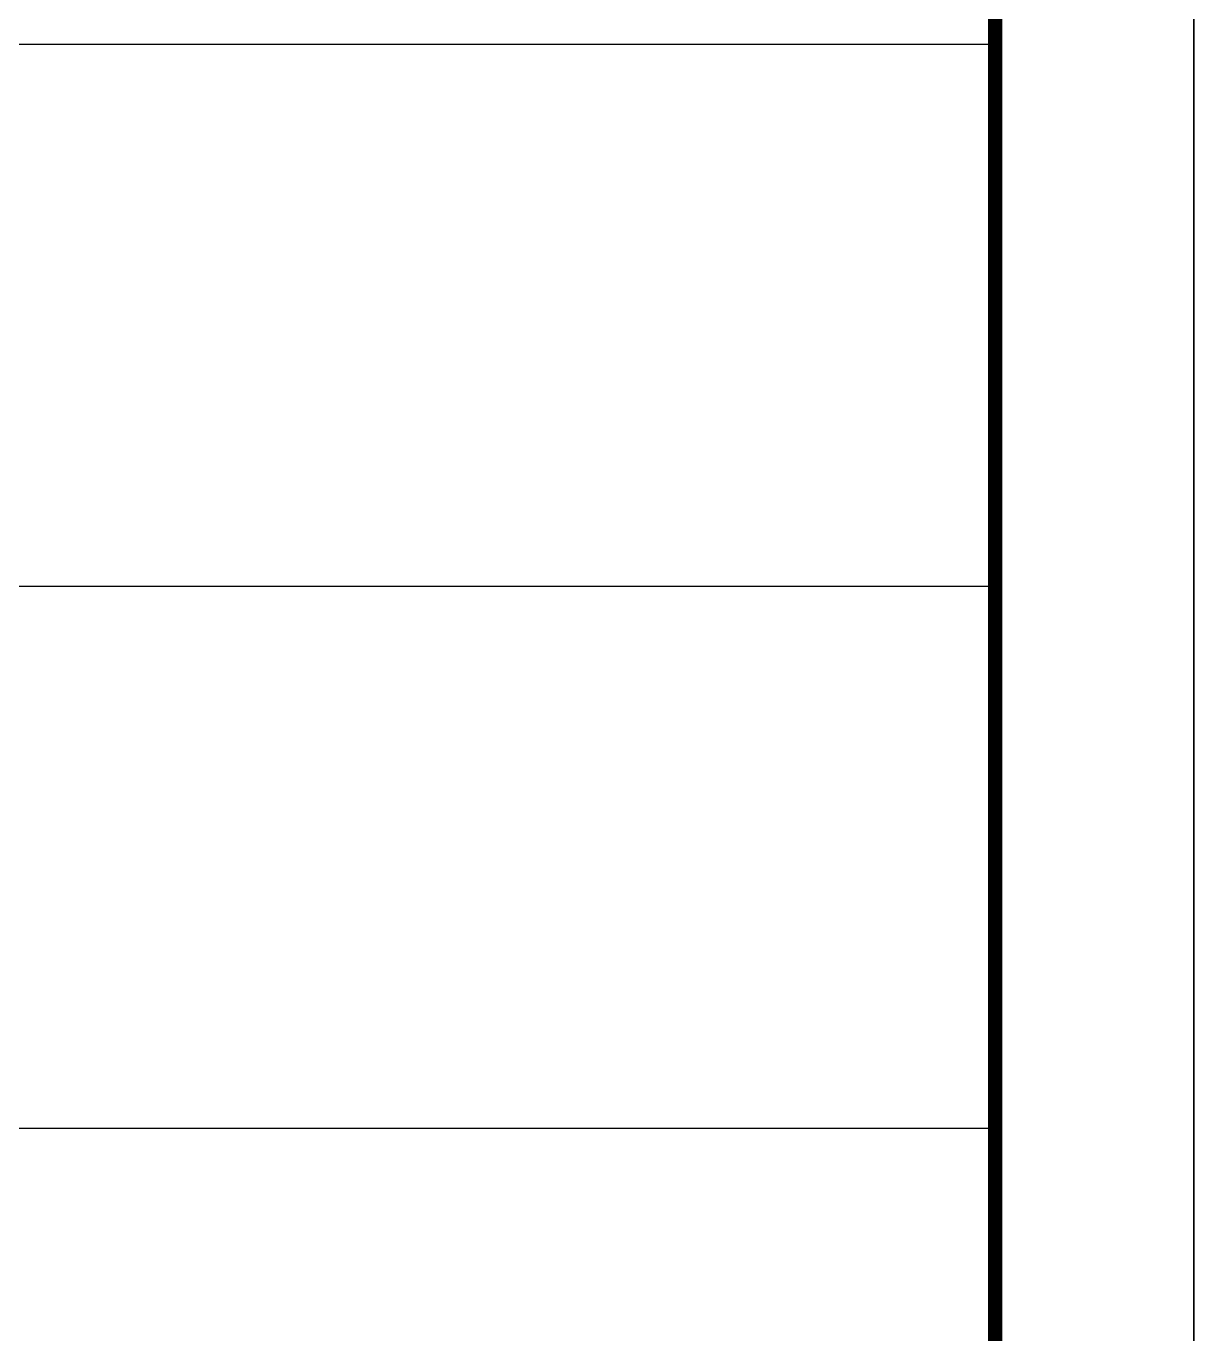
# Model space of a CAD drawing. Extents: x -2098986 to 943, y -1296280 to 73591.
# Drawn here: x -1705493 to -1703339, y -1114034 to -1111622 of the extents above; entities that cross this region are included whole.
import ezdxf

# ---------------------------------------------------------------- set-up
doc = ezdxf.new("R2010")
doc.units = 0
doc.header["$LTSCALE"] = 150
for name, color, linetype, lineweight in [('05.Text', 253, 'Continuous', 18), ('11.Khung bo', 32, 'Continuous', 50), ('12.Khung', 36, 'Continuous', 25)]:
    doc.layers.add(name, color=color, linetype=linetype, lineweight=lineweight)
doc.layers.add('Tpl_Bound', color=1, linetype='Continuous', plot=False)

# ---------------------------------------------------------------- blocks, each defined once
blk = doc.blocks.new('100')
at = {"layer": '11.Khung bo', "const_width": 26.7}
blk.add_lwpolyline([(1896212.6, -936839.9), (1901212.6, -936839.9), (1901212.6, -929840), (1896212.6, -929840)], close=True, dxfattribs=at)
blk.add_lwpolyline([(1896212.6, -936839.9), (1901212.6, -936839.9), (1901212.6, -929840), (1896212.6, -929840)], close=True, dxfattribs=at)
blk.add_lwpolyline([(1896212.6, -936839.9), (1901212.6, -936839.9), (1901212.6, -929840), (1896212.6, -929840)], close=True, dxfattribs=at)
at = {"layer": '12.Khung'}
for p, q in [((1896212.6, -932839.9), (1901212.6, -932839.9)), ((1896212.6, -932839.9), (1901212.6, -932839.9)), ((1896212.6, -932839.9), (1901212.6, -932839.9)), ((1896212.6, -933839.9), (1901212.6, -933839.9)), ((1896212.6, -933839.9), (1901212.6, -933839.9)), ((1896212.6, -933839.9), (1901212.6, -933839.9)), ((1896212.6, -934839.9), (1901212.6, -934839.9)), ((1896212.6, -934839.9), (1901212.6, -934839.9)), ((1896212.6, -934839.9), (1901212.6, -934839.9))]:
    blk.add_line(p, q, dxfattribs=at)
blk.add_lwpolyline([(1901579.2, -945939.8), (1901579.2, -916240.1), (1859579.6, -916240.1), (1859579.6, -945939.8)], close=True, dxfattribs=at)
blk.add_lwpolyline([(1901579.2, -945939.8), (1901579.2, -916240.1), (1859579.6, -916240.1), (1859579.6, -945939.8)], close=True, dxfattribs=at)
blk.add_lwpolyline([(1901579.2, -945939.8), (1901579.2, -916240.1), (1859579.6, -916240.1), (1859579.6, -945939.8)], close=True, dxfattribs=at)

msp = doc.modelspace()

# ---------------------------------------------------------------- linework, layer by layer
at = {"layer": 'Tpl_Bound', "color": 1}
msp.add_lwpolyline([(-1745339.3, -1124754.7), (-1745339.3, -1095054.7), (-1703339.3, -1095054.7), (-1703339.3, -1124754.7)], close=True, dxfattribs=at)

# ---------------------------------------------------------------- block references
at = {"layer": '05.Text', "xscale": 1.000009185772931, "yscale": 1.000009185772931, "zscale": 1.000009185772931}
msp.add_blockref('100', (-3604936, -178806.2), dxfattribs=at)

doc.saveas('drawing.dxf')
